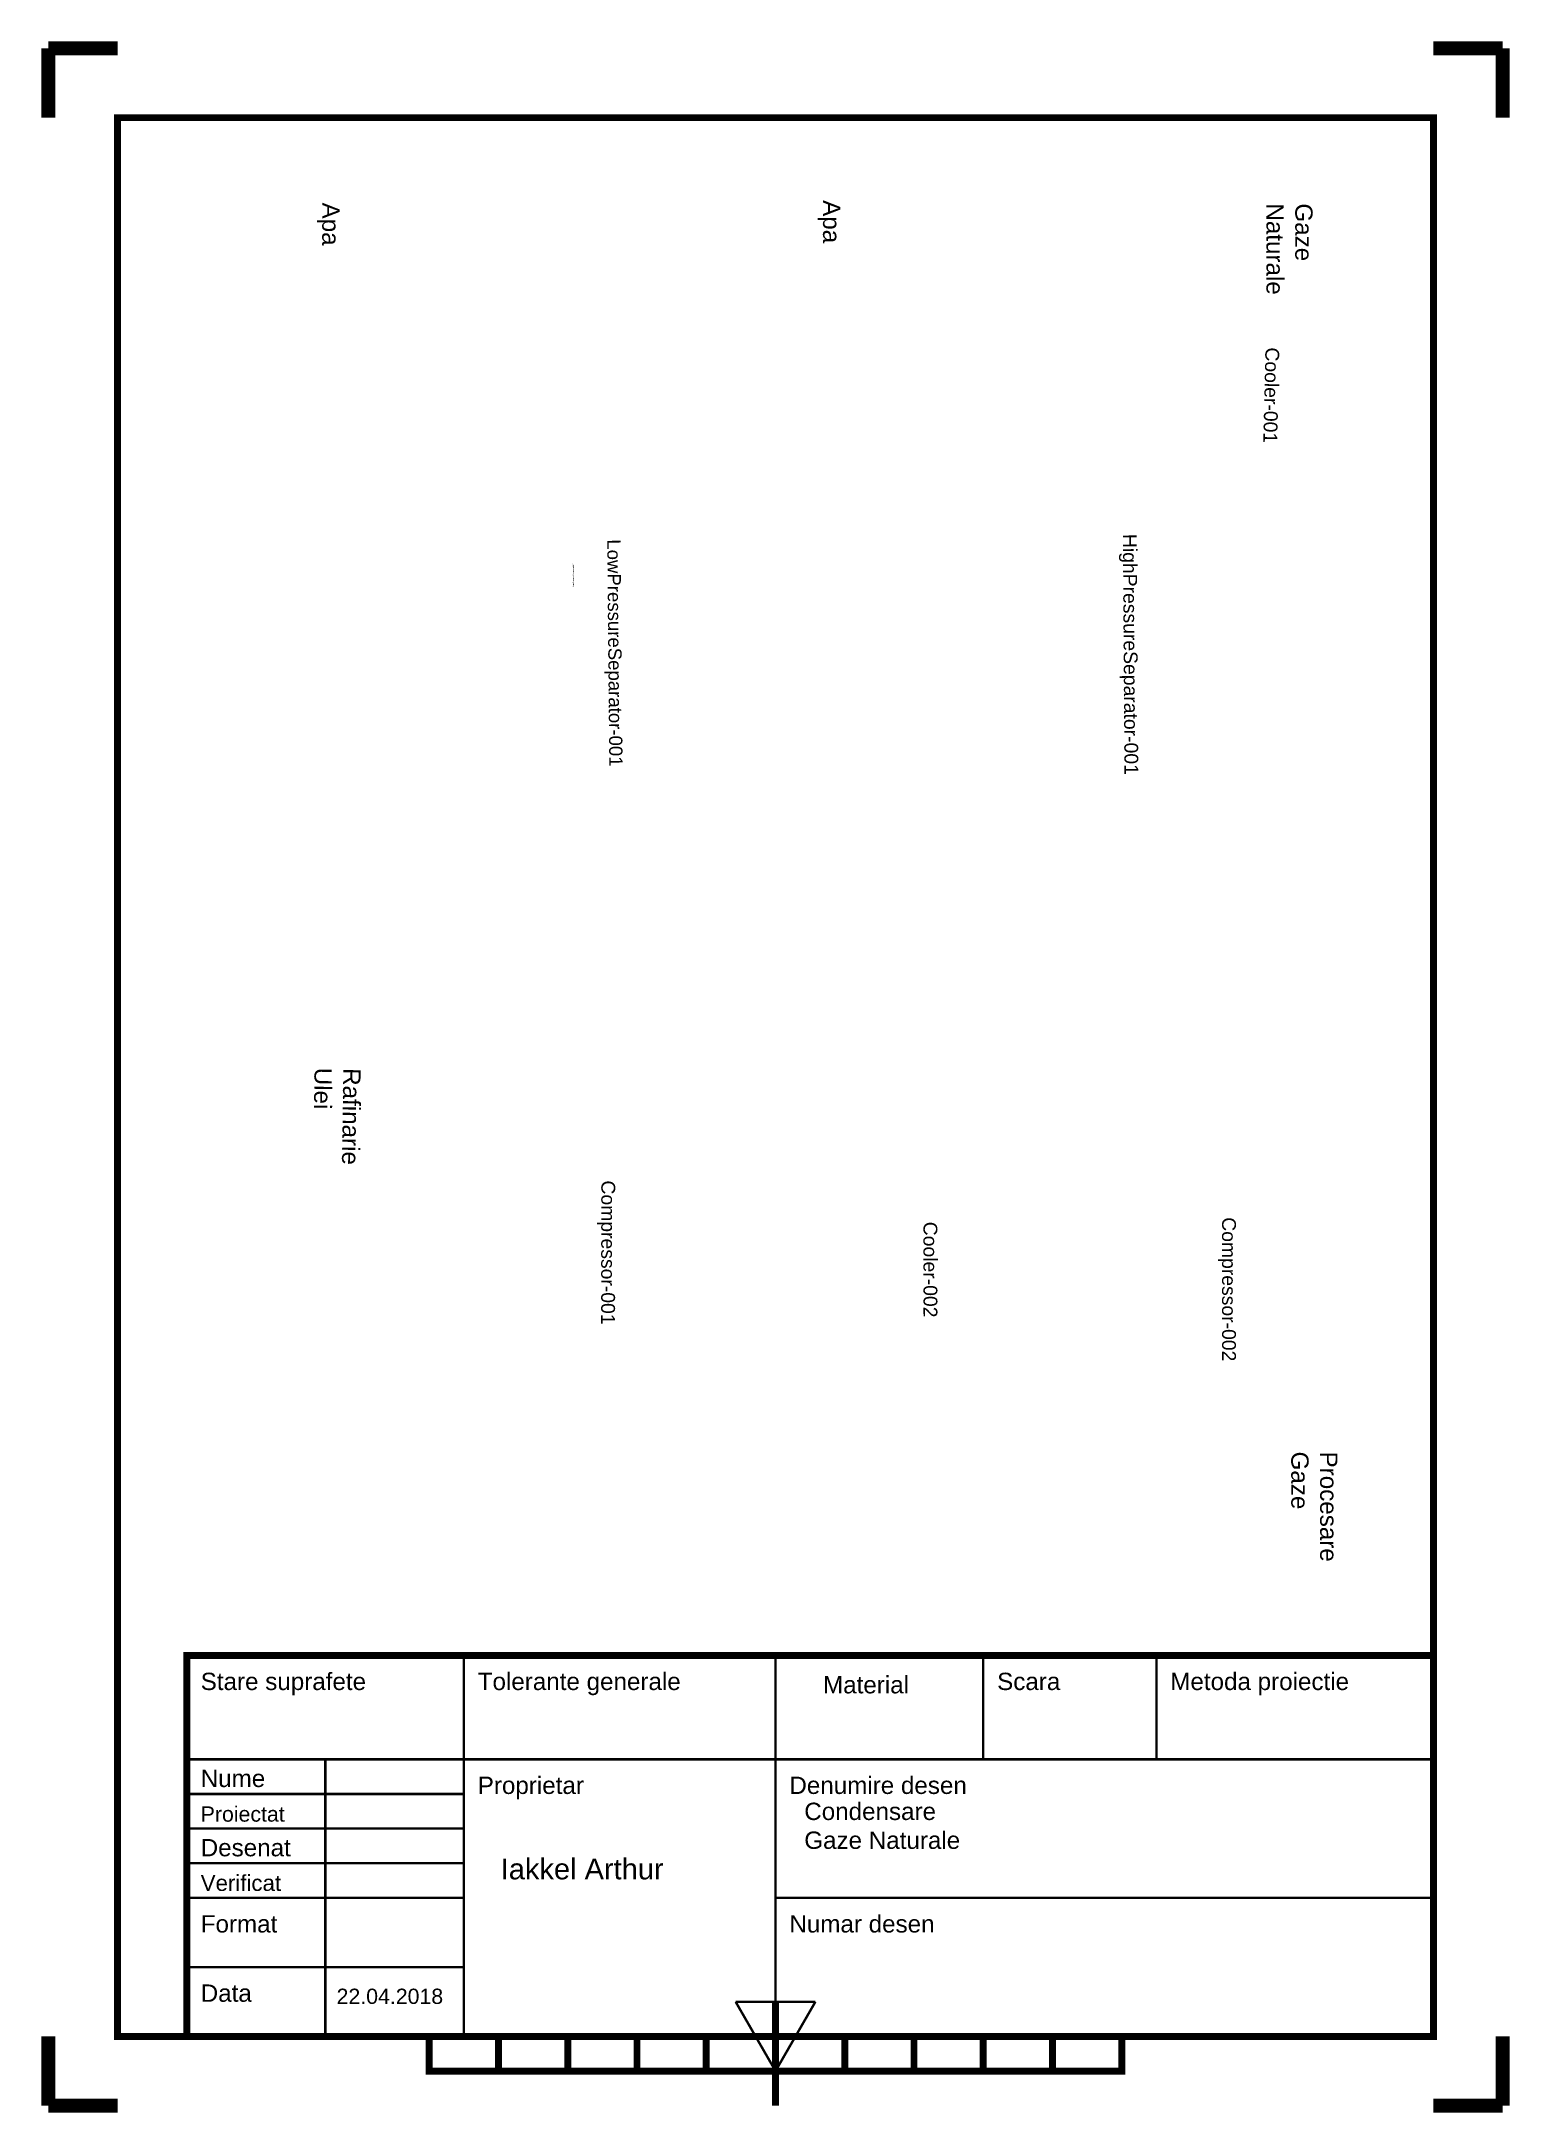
# Model space of a CAD drawing. Header units: inches. Extents: x 13 to 225, y 5 to 304.
import ezdxf

# ---------------------------------------------------------------- set-up
doc = ezdxf.new("R2010")
doc.units = ezdxf.units.IN
doc.header["$MEASUREMENT"] = 0
doc.styles.get("Standard").update_dxf_attribs({"font": 'arial.ttf'})

msp = doc.modelspace()

# ---------------------------------------------------------------- linework, layer by layer
msp.add_line((113.59, 21.23), (113.59, 21.23))
for points, const_width in [([(14.35, 293.23), (14.35, 303.23)], 2), ([(14.35, 303.23), (24.35, 303.23)], 2), ([(224.35, 303.23), (214.35, 303.23)], 2), ([(224.35, 303.23), (224.35, 293.23)], 2), ([(214.35, 16.23), (214.35, 71.23), (34.35, 71.23), (34.35, 16.23)], 1), ([(74.35, 16.23), (74.35, 71.23)], 0.35), ([(119.35, 16.23), (119.35, 71.23)], 0.35), ([(149.35, 71.23), (149.35, 56.23)], 0.35), ([(174.35, 71.23), (174.35, 56.23)], 0.35), ([(214.35, 56.23), (34.35, 56.23)], 0.35), ([(54.35, 16.23), (54.35, 56.23)], 0.35), ([(34.35, 51.23), (74.35, 51.23)], 0.35), ([(34.35, 46.23), (74.35, 46.23)], 0.35), ([(34.35, 41.23), (74.35, 41.23)], 0.35), ([(34.35, 36.23), (74.35, 36.23)], 0.35), ([(119.35, 36.23), (214.35, 36.23)], 0.35), ([(34.35, 26.23), (74.35, 26.23)], 0.35), ([(113.59, 21.23), (125.11, 21.23)], 0.35), ([(119.35, 11.23), (113.59, 21.23)], 0.35), ([(125.11, 21.23), (119.35, 11.23)], 0.35), ([(14.35, 6.23), (14.35, 16.23)], 2), ([(224.35, 6.23), (224.35, 16.23)], 2), ([(14.35, 6.23), (24.35, 6.23)], 2), ([(214.35, 6.23), (224.35, 6.23)], 2)]:
    msp.add_lwpolyline(points, dxfattribs=dict(const_width=const_width))
at = {"lineweight": 100, "const_width": 1}
msp.add_lwpolyline([(24.35, 16.23), (214.35, 16.23), (214.35, 293.23), (24.35, 293.23), (24.35, 16.23)], close=True, dxfattribs=at)
for points in [[(119.35, 6.23), (119.35, 21.23)], [(69.35, 11.23), (169.35, 11.23), (169.35, 16.23), (69.35, 16.23), (69.35, 11.23)], [(79.35, 11.23), (79.35, 16.23)], [(89.35, 11.23), (89.35, 16.23)], [(99.35, 11.23), (99.35, 16.23)], [(109.35, 11.23), (109.35, 16.23)], [(129.35, 11.23), (129.35, 16.23)], [(139.35, 11.23), (139.35, 16.23)], [(149.35, 11.23), (149.35, 16.23)], [(159.35, 11.23), (159.35, 16.23)]]:
    msp.add_lwpolyline(points, dxfattribs=at)

# ---------------------------------------------------------------- texts
for s, height, rotation, p in [('Cooler-001', 2, 268.671, (190.1, 260.08)), ('LowPressureSeparator-001', 1.9207, 270.5212, (95.05, 232.35)), ('HighPressureSeparator-001', 2, 270.3797, (169.51, 233.13)), ('LowPressureSeparator-001', 0.2, 90, (90.26, 225.5)), ('Compressor-001', 2, 269.9089, (94.2, 139.8)), ('Cooler-002', 2, 270.0327, (140.71, 133.84)), ('Compressor-002', 2, 270, (183.83, 134.49))]:
    msp.add_text(s, height=height, rotation=rotation).set_placement(p)
for s, height, p in [('Stare suprafete', 2.5, (36.35, 66.23)), ('Tolerante generale', 2.5, (76.35, 66.23)), ('Scara', 2.5, (151.35, 66.23)), ('Metoda proiectie', 2.5, (176.35, 66.23)), ('Material', 2.5, (126.21, 65.75)), ('Nume', 2.5, (36.35, 52.23)), ('Proprietar', 2.5, (76.35, 51.23)), ('Denumire desen', 2.5, (121.35, 51.23)), ('Proiectat', 2.2, (36.35, 47.23)), ('Desenat', 2.5, (36.35, 42.23)), ('Iakkel Arthur', 3, (79.67, 38.9)), ('Verificat', 2.3, (36.35, 37.23)), ('Format', 2.5, (36.35, 31.23)), ('Numar desen', 2.5, (121.35, 31.23)), ('Data', 2.5, (36.35, 21.23)), ('22.04.2018', 2.201, (55.97, 20.92))]:
    msp.add_text(s, height=height).set_placement(p)
at = {"char_height": 2.5, "attachment_point": 1}
for s, width, insert, rotation in [('Apa', 3.9742, (128.71, 281.32), 270), ('Apa', 1.9871, (56.39, 280.97), 270), ('Gaze Naturale', 3.156, (196.9, 280.85), 270), ('Rafinarie Ulei', 6.195, (59.45, 155.99), 269.1326), ('Procesare Gaze', 8.8834, (200.49, 100.66), 270)]:
    msp.add_mtext_dynamic_manual_height_columns(s, width=width, gutter_width=12.5, heights=[0], dxfattribs=dict(at, insert=insert, rotation=rotation))
at = {"insert": (123.5, 49.97), "char_height": 2.5, "width": 25.0729, "attachment_point": 1}
msp.add_mtext('Condensare Gaze Naturale', dxfattribs=at)

doc.saveas('drawing.dxf')
